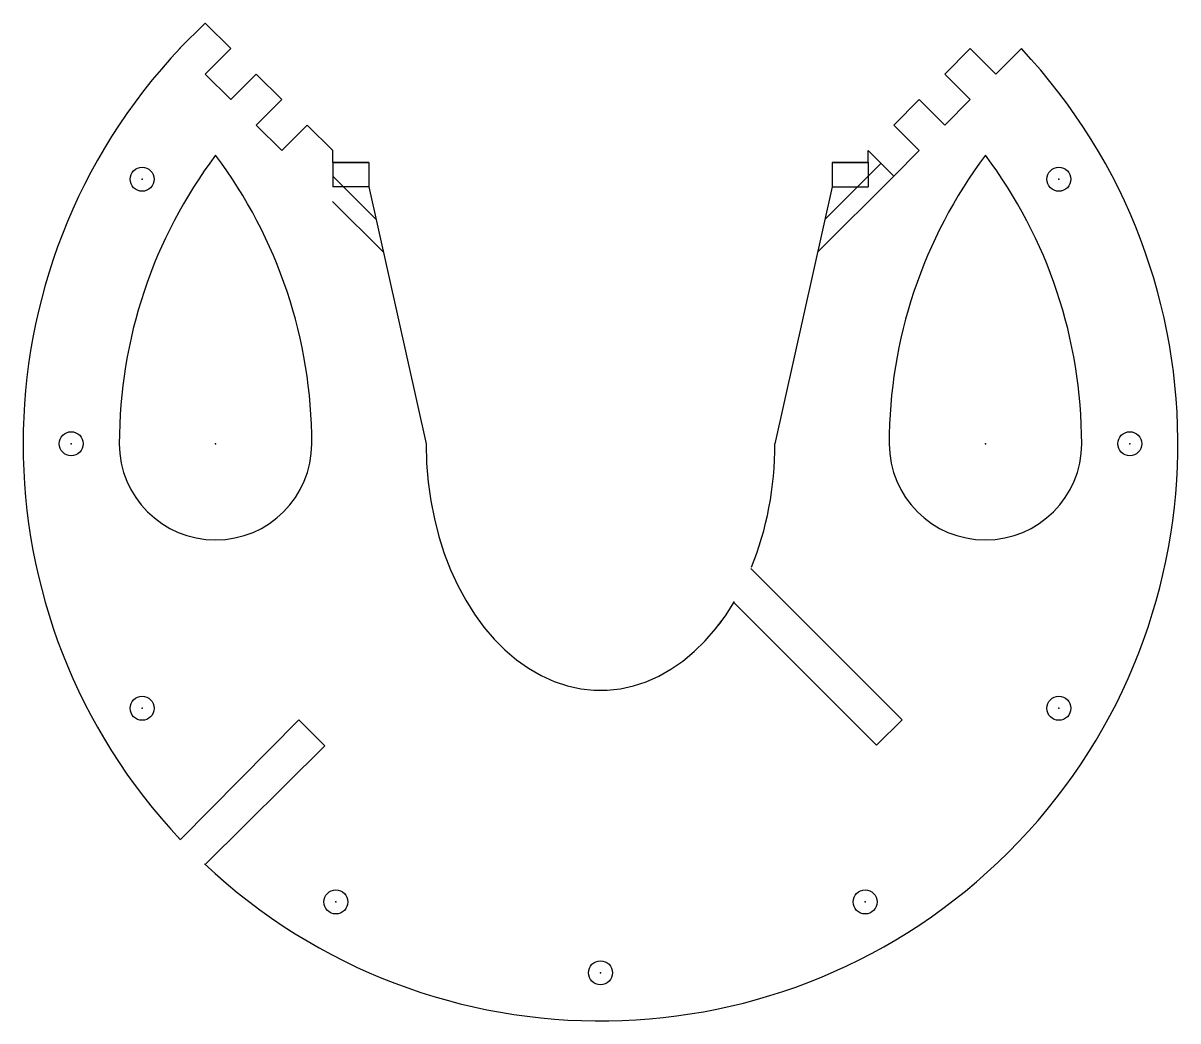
# Model space of a CAD drawing. Extents: x -12 to 12, y -12 to 8.7.
import ezdxf

# ---------------------------------------------------------------- set-up
doc = ezdxf.new("R2010")
doc.units = 0
doc.layers.add('1', color=1, linetype='CONTINUOUS')

msp = doc.modelspace()

# ---------------------------------------------------------------- linework, layer by layer
at = {"layer": '1'}
for points in [[(-8.21597, 8.7463), (-8.74632, 8.21599)], [(-8.21597, 8.7463), (-7.68564, 8.21597)], [(-7.68564, 8.21597), (-8.21599, 7.68566)], [(7.68564, 8.21597), (7.15531, 7.68564)], [(7.68564, 8.21597), (8.21599, 7.68566)], [(8.74632, 8.21599), (8.21599, 7.68566)], [(-8.21599, 7.68566), (-7.68566, 7.15533)], [(-7.15531, 7.68564), (-7.68566, 7.15533)], [(-7.15531, 7.68564), (-6.62498, 7.15531)], [(7.15531, 7.68564), (7.68566, 7.15533)], [(-6.62498, 7.15531), (-7.15533, 6.625)], [(6.62498, 7.15531), (6.09465, 6.62498)], [(6.62498, 7.15531), (7.15533, 6.625)], [(7.68566, 7.15533), (7.15533, 6.625)], [(-7.15533, 6.625), (-6.625, 6.09467)], [(-6.09465, 6.62498), (-6.625, 6.09467)], [(-6.09465, 6.62498), (-5.56432, 6.09465)], [(6.09465, 6.62498), (6.625, 6.09467)], [(-4.81432, 5.84465), (-5.56432, 5.84465), (-5.56432, 6.09465)], [(4.81432, 5.84465), (5.56432, 5.84465), (5.56432, 6.09465)], [(5.56432, 6.09465), (6.09467, 5.56434)], [(6.625, 6.09467), (6.09467, 5.56434)], [(-5.56432, 5.84465), (-4.81432, 5.84465), (-4.81432, 5.34465)], [(-5.56432, 5.84465), (-5.56432, 5.34465)], [(5.8295, 5.8295), (4.66254, 4.66254)], [(5.56432, 5.84465), (4.81432, 5.84465), (4.81432, 5.34465)], [(5.56432, 5.84465), (5.56432, 5.34465)], [(-4.66254, 4.66254), (-5.56432, 5.56432)], [(6.09467, 5.56434), (4.51075, 3.98042)], [(6.09467, 5.56434), (4.51075, 3.98042)], [(-4.81432, 5.34465), (-5.56432, 5.34465)], [(-4.81432, 5.34465), (-3.625, 0)], [(4.81432, 5.34465), (3.625, 0)], [(4.81432, 5.34465), (5.56432, 5.34465)], [(-4.51075, 3.98042), (-5.56767, 5.03734)], [(-3.625, 0), (-3.61391, -0.401839), (-3.58109, -0.796846), (-3.52725, -1.18361), (-3.45309, -1.56072), (-3.35931, -1.92678), (-3.2466, -2.28036), (-3.11567, -2.62006), (-2.96721, -2.94448), (-2.80193, -3.2522), (-2.62052, -3.54181), (-2.42368, -3.81191), (-2.21211, -4.06108), (-1.98652, -4.28792), (-1.7476, -4.49102), (-1.49605, -4.66897), (-1.23256, -4.82035), (-0.961539, -4.94223), (-0.687671, -5.03291), (-0.412137, -5.09282), (-0.136112, -5.12243), (0.139229, -5.12219), (0.412712, -5.09254), (0.683161, -5.03394), (0.949401, -4.94683), (1.21026, -4.83167), (1.46456, -4.68892), (1.71112, -4.51901), (1.94878, -4.32241), (2.17635, -4.09955), (2.39266, -3.8509), (2.59654, -3.5769), (2.78681, -3.27801)], [(3.13678, -2.56915), (3.19496, -2.42155), (3.24958, -2.27161), (3.30059, -2.11946), (3.34798, -1.96523), (3.39173, -1.80905), (3.4318, -1.65106), (3.46817, -1.49138), (3.50082, -1.33014), (3.52972, -1.16748), (3.55485, -1.00353), (3.57618, -0.83841), (3.59369, -0.672264), (3.60735, -0.505219), (3.61714, -0.337406), (3.62303, -0.168956), (3.625, 0)], [(3.12128, -2.59095), (6.27026, -5.73993), (5.73939, -6.26972), (2.76099, -3.29132)], [(2.4495, -3.77847), (2.45544, -3.77076), (2.46136, -3.76303), (2.46727, -3.75528), (2.47317, -3.74752), (2.47905, -3.73973), (2.48493, -3.73193), (2.49079, -3.72411), (2.49664, -3.71627), (2.50247, -3.70842), (2.5083, -3.70054), (2.51411, -3.69265), (2.51991, -3.68473), (2.5257, -3.6768), (2.53147, -3.66885), (2.53723, -3.66089), (2.54298, -3.6529)], [(-8.72055, -8.21897), (-6.26972, -5.73939), (-5.72573, -6.28254), (-8.21597, -8.7463)]]:
    msp.add_lwpolyline(points, dxfattribs=at)
for centre in [(-9.52628, 5.5), (-9.52628, 5.5), (9.52628, 5.5), (-11, 0), (-11, 0), (11, 0), (-9.52628, -5.5), (9.52628, -5.5), (-5.5, -9.52628), (5.5, -9.52628), (0, -11)]:
    msp.add_circle(centre, 0.25, dxfattribs=at)
for centre, radius, start, end in [((0, 0), 12, 136.685, 223.315), ((0, 0), 12, 226.685, 403.209), ((0, 0), 10, 143.13, 180), ((-16, 0), 10, 0, 36.8699), ((16, 0), 10, 503.13, 540), ((0, 0), 10, 360, 396.87), ((-8, 0), 2, 180, 360), ((8, 0), 2, 180, 360)]:
    msp.add_arc(centre, radius, start, end, dxfattribs=at)
for p in [(-9.52628, 5.5), (9.52628, 5.5), (-11, 0), (-8, 0), (8, 0), (11, 0), (-9.52628, -5.5), (9.52628, -5.5), (-5.5, -9.52628), (5.5, -9.52628), (0, -11)]:
    msp.add_point(p, dxfattribs=at)

doc.saveas('drawing.dxf')
